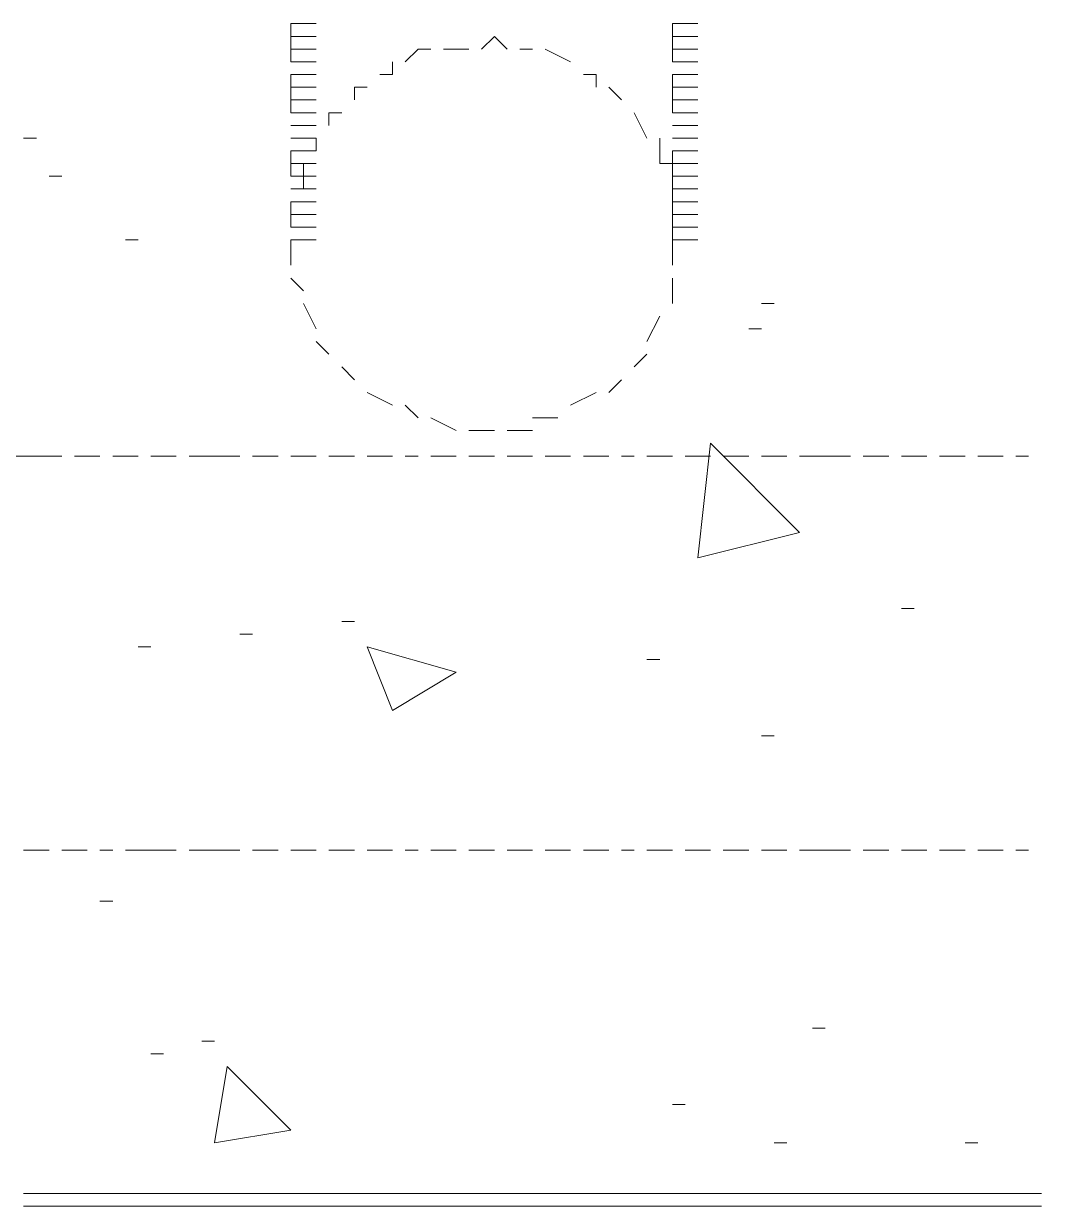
# Model space of a CAD drawing. Header units: inches. Extents: x 0.2 to 10.8, y 0.5 to 8.
# Drawn here: x 8.7833 to 8.9167, y 4.4117 to 4.5667 of the extents above; entities that cross this region are included whole.
import ezdxf

# ---------------------------------------------------------------- set-up
doc = ezdxf.new("R2010")
doc.units = ezdxf.units.IN
doc.header["$MEASUREMENT"] = 0
doc.layers.add('PDF_Geometry', color=7, linetype='Continuous')

msp = doc.modelspace()

# ---------------------------------------------------------------- linework, layer by layer
at = {"layer": 'PDF_Geometry', "lineweight": 9}
for points in [[(8.81833, 4.56667), (8.82, 4.56667)], [(8.81833, 4.56667), (8.81833, 4.565)], [(8.81833, 4.56667), (8.82, 4.56667)], [(8.82, 4.56667), (8.82167, 4.56667)], [(8.82, 4.56667), (8.82167, 4.56667)], [(8.86833, 4.56667), (8.87, 4.56667)], [(8.86833, 4.56667), (8.86833, 4.565)], [(8.86833, 4.56667), (8.87, 4.56667)], [(8.87, 4.56667), (8.87167, 4.56667)], [(8.87, 4.56667), (8.87167, 4.56667)], [(8.81833, 4.565), (8.82, 4.565)], [(8.81833, 4.565), (8.81833, 4.56333)], [(8.81833, 4.565), (8.82, 4.565)], [(8.82, 4.565), (8.82167, 4.565)], [(8.82, 4.565), (8.82167, 4.565)], [(8.86833, 4.565), (8.87, 4.565)], [(8.86833, 4.565), (8.86833, 4.56333)], [(8.86833, 4.565), (8.87, 4.565)], [(8.87, 4.565), (8.87167, 4.565)], [(8.87, 4.565), (8.87167, 4.565)], [(8.81833, 4.56333), (8.82, 4.56333)], [(8.81833, 4.56333), (8.81833, 4.56167)], [(8.81833, 4.56333), (8.82, 4.56333)], [(8.82, 4.56333), (8.82167, 4.56333)], [(8.82, 4.56333), (8.82167, 4.56333)], [(8.86833, 4.56333), (8.87, 4.56333)], [(8.86833, 4.56333), (8.86833, 4.56167)], [(8.86833, 4.56333), (8.87, 4.56333)], [(8.87, 4.56333), (8.87167, 4.56333)], [(8.87, 4.56333), (8.87167, 4.56333)], [(8.81833, 4.56167), (8.82, 4.56167)], [(8.81833, 4.56167), (8.82, 4.56167)], [(8.82, 4.56167), (8.82167, 4.56167)], [(8.82, 4.56167), (8.82167, 4.56167)], [(8.86833, 4.56167), (8.87, 4.56167)], [(8.86833, 4.56167), (8.87, 4.56167)], [(8.87, 4.56167), (8.87167, 4.56167)], [(8.87, 4.56167), (8.87167, 4.56167)], [(8.81833, 4.56), (8.82, 4.56)], [(8.81833, 4.56), (8.81833, 4.55833)], [(8.81833, 4.56), (8.82, 4.56)], [(8.82, 4.56), (8.82167, 4.56)], [(8.82, 4.56), (8.82167, 4.56)], [(8.86833, 4.56), (8.87, 4.56)], [(8.86833, 4.56), (8.86833, 4.55833)], [(8.86833, 4.56), (8.87, 4.56)], [(8.87, 4.56), (8.87167, 4.56)], [(8.87, 4.56), (8.87167, 4.56)], [(8.81833, 4.55833), (8.82, 4.55833)], [(8.81833, 4.55833), (8.81833, 4.55667)], [(8.81833, 4.55833), (8.82, 4.55833)], [(8.82, 4.55833), (8.82167, 4.55833)], [(8.82, 4.55833), (8.82167, 4.55833)], [(8.86833, 4.55833), (8.87, 4.55833)], [(8.86833, 4.55833), (8.86833, 4.55667)], [(8.86833, 4.55833), (8.87, 4.55833)], [(8.87, 4.55833), (8.87167, 4.55833)], [(8.87, 4.55833), (8.87167, 4.55833)], [(8.81833, 4.55667), (8.82, 4.55667)], [(8.81833, 4.55667), (8.81833, 4.555)], [(8.81833, 4.55667), (8.82, 4.55667)], [(8.82, 4.55667), (8.82167, 4.55667)], [(8.82, 4.55667), (8.82167, 4.55667)], [(8.86833, 4.55667), (8.87, 4.55667)], [(8.86833, 4.55667), (8.86833, 4.555)], [(8.86833, 4.55667), (8.87, 4.55667)], [(8.87, 4.55667), (8.87167, 4.55667)], [(8.87, 4.55667), (8.87167, 4.55667)], [(8.81833, 4.555), (8.82, 4.555)], [(8.81833, 4.555), (8.82, 4.555)], [(8.81833, 4.555), (8.82, 4.555)], [(8.82, 4.555), (8.82167, 4.555)], [(8.82, 4.555), (8.82167, 4.555)], [(8.82, 4.555), (8.82167, 4.555)], [(8.86833, 4.555), (8.87, 4.555)], [(8.86833, 4.555), (8.87, 4.555)], [(8.86833, 4.555), (8.87, 4.555)], [(8.87, 4.555), (8.87167, 4.555)], [(8.87, 4.555), (8.87167, 4.555)], [(8.87, 4.555), (8.87167, 4.555)], [(8.81833, 4.55333), (8.82, 4.55333)], [(8.81833, 4.55333), (8.82, 4.55333)], [(8.81833, 4.55333), (8.82, 4.55333)], [(8.81833, 4.55333), (8.82, 4.55333)], [(8.82, 4.55333), (8.82167, 4.55333)], [(8.82, 4.55333), (8.82167, 4.55333)], [(8.82, 4.55333), (8.82167, 4.55333)], [(8.82, 4.55333), (8.82167, 4.55333)], [(8.86833, 4.55333), (8.87, 4.55333)], [(8.86833, 4.55333), (8.87, 4.55333)], [(8.86833, 4.55333), (8.87, 4.55333)], [(8.86833, 4.55333), (8.87, 4.55333)], [(8.87, 4.55333), (8.87167, 4.55333)], [(8.87, 4.55333), (8.87167, 4.55333)], [(8.87, 4.55333), (8.87167, 4.55333)], [(8.87, 4.55333), (8.87167, 4.55333)], [(8.81833, 4.55167), (8.82, 4.55167)], [(8.81833, 4.55167), (8.82, 4.55167)], [(8.81833, 4.55167), (8.82, 4.55167)], [(8.82, 4.55167), (8.82167, 4.55167)], [(8.82, 4.55167), (8.82167, 4.55167)], [(8.82, 4.55167), (8.82167, 4.55167)], [(8.86833, 4.55167), (8.87, 4.55167)], [(8.86833, 4.55167), (8.87, 4.55167)], [(8.86833, 4.55167), (8.87, 4.55167)], [(8.87, 4.55167), (8.87167, 4.55167)], [(8.87, 4.55167), (8.87167, 4.55167)], [(8.87, 4.55167), (8.87167, 4.55167)], [(8.81833, 4.55), (8.82, 4.55)], [(8.81833, 4.55), (8.81833, 4.54833)], [(8.81833, 4.55), (8.82, 4.55)], [(8.82, 4.55), (8.82167, 4.55)], [(8.82, 4.55), (8.82167, 4.55)], [(8.86833, 4.55), (8.87, 4.55)], [(8.86833, 4.55), (8.86833, 4.54833)], [(8.86833, 4.55), (8.87, 4.55)], [(8.87, 4.55), (8.87167, 4.55)], [(8.87, 4.55), (8.87167, 4.55)], [(8.81833, 4.54833), (8.82, 4.54833)], [(8.81833, 4.54833), (8.81833, 4.54667)], [(8.81833, 4.54833), (8.82, 4.54833)], [(8.82, 4.54833), (8.82167, 4.54833)], [(8.82, 4.54833), (8.82167, 4.54833)], [(8.86833, 4.54833), (8.87, 4.54833)], [(8.86833, 4.54833), (8.86833, 4.54667)], [(8.86833, 4.54833), (8.87, 4.54833)], [(8.87, 4.54833), (8.87167, 4.54833)], [(8.87, 4.54833), (8.87167, 4.54833)], [(8.81833, 4.54667), (8.82, 4.54667)], [(8.81833, 4.54667), (8.82, 4.54667)], [(8.81833, 4.54667), (8.82, 4.54667)], [(8.82, 4.54667), (8.82167, 4.54667)], [(8.82, 4.54667), (8.82167, 4.54667)], [(8.82, 4.54667), (8.82167, 4.54667)], [(8.86833, 4.54667), (8.87, 4.54667)], [(8.86833, 4.54667), (8.87, 4.54667)], [(8.86833, 4.54667), (8.87, 4.54667)], [(8.87, 4.54667), (8.87167, 4.54667)], [(8.87, 4.54667), (8.87167, 4.54667)], [(8.87, 4.54667), (8.87167, 4.54667)], [(8.81833, 4.545), (8.82, 4.545)], [(8.81833, 4.545), (8.82, 4.545)], [(8.81833, 4.545), (8.82, 4.545)], [(8.82, 4.545), (8.82167, 4.545)], [(8.82, 4.545), (8.82167, 4.545)], [(8.82, 4.545), (8.82167, 4.545)], [(8.86833, 4.545), (8.87, 4.545)], [(8.86833, 4.545), (8.87, 4.545)], [(8.86833, 4.545), (8.87, 4.545)], [(8.87, 4.545), (8.87167, 4.545)], [(8.87, 4.545), (8.87167, 4.545)], [(8.87, 4.545), (8.87167, 4.545)], [(8.81833, 4.54333), (8.82, 4.54333)], [(8.81833, 4.54333), (8.81833, 4.54167)], [(8.81833, 4.54333), (8.82, 4.54333)], [(8.82, 4.54333), (8.82167, 4.54333)], [(8.82, 4.54333), (8.82167, 4.54333)], [(8.86833, 4.54333), (8.87, 4.54333)], [(8.86833, 4.54333), (8.86833, 4.54167)], [(8.86833, 4.54333), (8.87, 4.54333)], [(8.87, 4.54333), (8.87167, 4.54333)], [(8.87, 4.54333), (8.87167, 4.54333)], [(8.81833, 4.54167), (8.82, 4.54167)], [(8.81833, 4.54167), (8.81833, 4.54)], [(8.81833, 4.54167), (8.82, 4.54167)], [(8.82, 4.54167), (8.82167, 4.54167)], [(8.82, 4.54167), (8.82167, 4.54167)], [(8.86833, 4.54167), (8.87, 4.54167)], [(8.86833, 4.54167), (8.86833, 4.54)], [(8.86833, 4.54167), (8.87, 4.54167)], [(8.87, 4.54167), (8.87167, 4.54167)], [(8.87, 4.54167), (8.87167, 4.54167)], [(8.81833, 4.54), (8.82, 4.54)], [(8.81833, 4.54), (8.82, 4.54)], [(8.82, 4.54), (8.82167, 4.54)], [(8.82, 4.54), (8.82167, 4.54)], [(8.86833, 4.54), (8.87, 4.54)], [(8.86833, 4.54), (8.87, 4.54)], [(8.87, 4.54), (8.87167, 4.54)], [(8.87, 4.54), (8.87167, 4.54)], [(8.81833, 4.53833), (8.82, 4.53833)], [(8.82, 4.53833), (8.82167, 4.53833)], [(8.86833, 4.53833), (8.87, 4.53833)], [(8.87, 4.53833), (8.87167, 4.53833)], [(8.78167, 4.51), (8.785, 4.51)], [(8.78833, 4.51), (8.785, 4.51)], [(8.79333, 4.51), (8.79, 4.51)], [(8.79833, 4.51), (8.795, 4.51)], [(8.80333, 4.51), (8.8, 4.51)], [(8.80833, 4.51), (8.805, 4.51)], [(8.81167, 4.51), (8.80833, 4.51)], [(8.81667, 4.51), (8.81333, 4.51)], [(8.82167, 4.51), (8.81833, 4.51)], [(8.82667, 4.51), (8.82333, 4.51)], [(8.83167, 4.51), (8.82833, 4.51)], [(8.835, 4.51), (8.83333, 4.51)], [(8.84, 4.51), (8.83667, 4.51)], [(8.845, 4.51), (8.84167, 4.51)], [(8.85, 4.51), (8.84667, 4.51)], [(8.855, 4.51), (8.85167, 4.51)], [(8.86, 4.51), (8.85667, 4.51)], [(8.86333, 4.51), (8.86167, 4.51)], [(8.86833, 4.51), (8.865, 4.51)], [(8.87333, 4.51), (8.87, 4.51)], [(8.87833, 4.51), (8.875, 4.51)], [(8.88333, 4.51), (8.88, 4.51)], [(8.88833, 4.51), (8.885, 4.51)], [(8.89167, 4.51), (8.88833, 4.51)], [(8.89667, 4.51), (8.89333, 4.51)], [(8.90167, 4.51), (8.89833, 4.51)], [(8.90667, 4.51), (8.90333, 4.51)], [(8.91167, 4.51), (8.90833, 4.51)], [(8.915, 4.51), (8.91333, 4.51)], [(8.78333, 4.45833), (8.78667, 4.45833)], [(8.78833, 4.45833), (8.79167, 4.45833)], [(8.79333, 4.45833), (8.795, 4.45833)], [(8.79667, 4.45833), (8.8, 4.45833)], [(8.80333, 4.45833), (8.8, 4.45833)], [(8.80833, 4.45833), (8.805, 4.45833)], [(8.81167, 4.45833), (8.80833, 4.45833)], [(8.81667, 4.45833), (8.81333, 4.45833)], [(8.82167, 4.45833), (8.81833, 4.45833)], [(8.82667, 4.45833), (8.82333, 4.45833)], [(8.83167, 4.45833), (8.82833, 4.45833)], [(8.835, 4.45833), (8.83333, 4.45833)], [(8.84, 4.45833), (8.83667, 4.45833)], [(8.845, 4.45833), (8.84167, 4.45833)], [(8.85, 4.45833), (8.84667, 4.45833)], [(8.855, 4.45833), (8.85167, 4.45833)], [(8.86, 4.45833), (8.85667, 4.45833)], [(8.86333, 4.45833), (8.86167, 4.45833)], [(8.86833, 4.45833), (8.865, 4.45833)], [(8.87333, 4.45833), (8.87, 4.45833)], [(8.87833, 4.45833), (8.875, 4.45833)], [(8.88333, 4.45833), (8.88, 4.45833)], [(8.88833, 4.45833), (8.885, 4.45833)], [(8.89167, 4.45833), (8.88833, 4.45833)], [(8.89667, 4.45833), (8.89333, 4.45833)], [(8.90167, 4.45833), (8.89833, 4.45833)], [(8.90667, 4.45833), (8.90333, 4.45833)], [(8.91167, 4.45833), (8.90833, 4.45833)], [(8.915, 4.45833), (8.91333, 4.45833)], [(8.78333, 4.41333), (8.785, 4.41333)], [(8.78333, 4.41333), (8.785, 4.41333)], [(8.785, 4.41333), (8.78667, 4.41333)], [(8.785, 4.41333), (8.78667, 4.41333)], [(8.78667, 4.41333), (8.78833, 4.41333)], [(8.78667, 4.41333), (8.78833, 4.41333)], [(8.78833, 4.41333), (8.79, 4.41333)], [(8.78833, 4.41333), (8.79, 4.41333)], [(8.79, 4.41333), (8.79167, 4.41333)], [(8.79, 4.41333), (8.79167, 4.41333)], [(8.79167, 4.41333), (8.79333, 4.41333)], [(8.79167, 4.41333), (8.79333, 4.41333)], [(8.79333, 4.41333), (8.795, 4.41333)], [(8.79333, 4.41333), (8.795, 4.41333)], [(8.795, 4.41333), (8.79667, 4.41333)], [(8.795, 4.41333), (8.79667, 4.41333)], [(8.79667, 4.41333), (8.79833, 4.41333)], [(8.79667, 4.41333), (8.79833, 4.41333)], [(8.79833, 4.41333), (8.8, 4.41333)], [(8.79833, 4.41333), (8.8, 4.41333)], [(8.8, 4.41333), (8.80167, 4.41333)], [(8.8, 4.41333), (8.80167, 4.41333)], [(8.80167, 4.41333), (8.80333, 4.41333)], [(8.80167, 4.41333), (8.80333, 4.41333)], [(8.80333, 4.41333), (8.805, 4.41333)], [(8.80333, 4.41333), (8.805, 4.41333)], [(8.805, 4.41333), (8.80667, 4.41333)], [(8.805, 4.41333), (8.80667, 4.41333)], [(8.80667, 4.41333), (8.80833, 4.41333)], [(8.80667, 4.41333), (8.80833, 4.41333)], [(8.80833, 4.41333), (8.81, 4.41333)], [(8.80833, 4.41333), (8.81, 4.41333)], [(8.81, 4.41333), (8.81167, 4.41333)], [(8.81, 4.41333), (8.81167, 4.41333)], [(8.81167, 4.41333), (8.81333, 4.41333)], [(8.81167, 4.41333), (8.81333, 4.41333)], [(8.81333, 4.41333), (8.815, 4.41333)], [(8.81333, 4.41333), (8.815, 4.41333)], [(8.815, 4.41333), (8.81667, 4.41333)], [(8.815, 4.41333), (8.81667, 4.41333)], [(8.81667, 4.41333), (8.81833, 4.41333)], [(8.81667, 4.41333), (8.81833, 4.41333)], [(8.81833, 4.41333), (8.82, 4.41333)], [(8.81833, 4.41333), (8.82, 4.41333)], [(8.82, 4.41333), (8.82167, 4.41333)], [(8.82, 4.41333), (8.82167, 4.41333)], [(8.82167, 4.41333), (8.82333, 4.41333)], [(8.82167, 4.41333), (8.82333, 4.41333)], [(8.82333, 4.41333), (8.825, 4.41333)], [(8.82333, 4.41333), (8.825, 4.41333)], [(8.825, 4.41333), (8.82667, 4.41333)], [(8.825, 4.41333), (8.82667, 4.41333)], [(8.82667, 4.41333), (8.82833, 4.41333)], [(8.82667, 4.41333), (8.82833, 4.41333)], [(8.82833, 4.41333), (8.83, 4.41333)], [(8.82833, 4.41333), (8.83, 4.41333)], [(8.83, 4.41333), (8.83167, 4.41333)], [(8.83, 4.41333), (8.83167, 4.41333)], [(8.83167, 4.41333), (8.83333, 4.41333)], [(8.83167, 4.41333), (8.83333, 4.41333)], [(8.83333, 4.41333), (8.835, 4.41333)], [(8.83333, 4.41333), (8.835, 4.41333)], [(8.835, 4.41333), (8.83667, 4.41333)], [(8.835, 4.41333), (8.83667, 4.41333)], [(8.83667, 4.41333), (8.83833, 4.41333)], [(8.83667, 4.41333), (8.83833, 4.41333)], [(8.83833, 4.41333), (8.84, 4.41333)], [(8.83833, 4.41333), (8.84, 4.41333)], [(8.84, 4.41333), (8.84167, 4.41333)], [(8.84, 4.41333), (8.84167, 4.41333)], [(8.84, 4.41333), (8.84167, 4.41333)], [(8.84167, 4.41333), (8.84333, 4.41333)], [(8.84167, 4.41333), (8.84333, 4.41333)], [(8.84167, 4.41333), (8.84333, 4.41333)], [(8.84333, 4.41333), (8.845, 4.41333)], [(8.84333, 4.41333), (8.845, 4.41333)], [(8.845, 4.41333), (8.84667, 4.41333)], [(8.845, 4.41333), (8.84667, 4.41333)], [(8.84667, 4.41333), (8.84833, 4.41333)], [(8.84667, 4.41333), (8.84833, 4.41333)], [(8.84833, 4.41333), (8.85, 4.41333)], [(8.84833, 4.41333), (8.85, 4.41333)], [(8.84833, 4.41333), (8.85, 4.41333)], [(8.85, 4.41333), (8.85167, 4.41333)], [(8.85, 4.41333), (8.85167, 4.41333)], [(8.85, 4.41333), (8.85167, 4.41333)], [(8.85167, 4.41333), (8.85333, 4.41333)], [(8.85167, 4.41333), (8.85333, 4.41333)], [(8.85333, 4.41333), (8.855, 4.41333)], [(8.85333, 4.41333), (8.855, 4.41333)], [(8.855, 4.41333), (8.85667, 4.41333)], [(8.855, 4.41333), (8.85667, 4.41333)], [(8.855, 4.41333), (8.85667, 4.41333)], [(8.85667, 4.41333), (8.85833, 4.41333)], [(8.85667, 4.41333), (8.85833, 4.41333)], [(8.85667, 4.41333), (8.85833, 4.41333)], [(8.85833, 4.41333), (8.86, 4.41333)], [(8.85833, 4.41333), (8.86, 4.41333)], [(8.86, 4.41333), (8.86167, 4.41333)], [(8.86, 4.41333), (8.86167, 4.41333)], [(8.86167, 4.41333), (8.86333, 4.41333)], [(8.86167, 4.41333), (8.86333, 4.41333)], [(8.86167, 4.41333), (8.86333, 4.41333)], [(8.86333, 4.41333), (8.865, 4.41333)], [(8.86333, 4.41333), (8.865, 4.41333)], [(8.86333, 4.41333), (8.865, 4.41333)], [(8.865, 4.41333), (8.86667, 4.41333)], [(8.865, 4.41333), (8.86667, 4.41333)], [(8.86667, 4.41333), (8.86833, 4.41333)], [(8.86667, 4.41333), (8.86833, 4.41333)], [(8.86833, 4.41333), (8.87, 4.41333)], [(8.86833, 4.41333), (8.87, 4.41333)], [(8.86833, 4.41333), (8.87, 4.41333)], [(8.87, 4.41333), (8.87167, 4.41333)], [(8.87, 4.41333), (8.87167, 4.41333)], [(8.87, 4.41333), (8.87167, 4.41333)], [(8.87, 4.41333), (8.87167, 4.41333)], [(8.87167, 4.41333), (8.87333, 4.41333)], [(8.87167, 4.41333), (8.87333, 4.41333)], [(8.87167, 4.41333), (8.87333, 4.41333)], [(8.87333, 4.41333), (8.875, 4.41333)], [(8.87333, 4.41333), (8.875, 4.41333)], [(8.875, 4.41333), (8.87667, 4.41333)], [(8.875, 4.41333), (8.87667, 4.41333)], [(8.87667, 4.41333), (8.87833, 4.41333)], [(8.87667, 4.41333), (8.87833, 4.41333)], [(8.87833, 4.41333), (8.88, 4.41333)], [(8.87833, 4.41333), (8.88, 4.41333)], [(8.88, 4.41333), (8.88167, 4.41333)], [(8.88, 4.41333), (8.88167, 4.41333)], [(8.88167, 4.41333), (8.88333, 4.41333)], [(8.88167, 4.41333), (8.88333, 4.41333)], [(8.88333, 4.41333), (8.885, 4.41333)], [(8.88333, 4.41333), (8.885, 4.41333)], [(8.885, 4.41333), (8.88667, 4.41333)], [(8.885, 4.41333), (8.88667, 4.41333)], [(8.88667, 4.41333), (8.88833, 4.41333)], [(8.88667, 4.41333), (8.88833, 4.41333)], [(8.88833, 4.41333), (8.89, 4.41333)], [(8.88833, 4.41333), (8.89, 4.41333)], [(8.89, 4.41333), (8.89167, 4.41333)], [(8.89, 4.41333), (8.89167, 4.41333)], [(8.89167, 4.41333), (8.89333, 4.41333)], [(8.89167, 4.41333), (8.89333, 4.41333)], [(8.89333, 4.41333), (8.895, 4.41333)], [(8.89333, 4.41333), (8.895, 4.41333)], [(8.895, 4.41333), (8.89667, 4.41333)], [(8.895, 4.41333), (8.89667, 4.41333)], [(8.89667, 4.41333), (8.89833, 4.41333)], [(8.89667, 4.41333), (8.89833, 4.41333)], [(8.89833, 4.41333), (8.9, 4.41333)], [(8.89833, 4.41333), (8.9, 4.41333)], [(8.89833, 4.41333), (8.9, 4.41333)], [(8.9, 4.41333), (8.90167, 4.41333)], [(8.9, 4.41333), (8.90167, 4.41333)], [(8.9, 4.41333), (8.90167, 4.41333)], [(8.90167, 4.41333), (8.90333, 4.41333)], [(8.90167, 4.41333), (8.90333, 4.41333)], [(8.90333, 4.41333), (8.905, 4.41333)], [(8.90333, 4.41333), (8.905, 4.41333)], [(8.905, 4.41333), (8.90667, 4.41333)], [(8.905, 4.41333), (8.90667, 4.41333)], [(8.90667, 4.41333), (8.90833, 4.41333)], [(8.90667, 4.41333), (8.90833, 4.41333)], [(8.90833, 4.41333), (8.91, 4.41333)], [(8.90833, 4.41333), (8.91, 4.41333)], [(8.91, 4.41333), (8.91167, 4.41333)], [(8.91, 4.41333), (8.91167, 4.41333)], [(8.91167, 4.41333), (8.91333, 4.41333)], [(8.91167, 4.41333), (8.91333, 4.41333)], [(8.91333, 4.41333), (8.915, 4.41333)], [(8.91333, 4.41333), (8.915, 4.41333)], [(8.915, 4.41333), (8.91667, 4.41333)], [(8.915, 4.41333), (8.91667, 4.41333)], [(8.785, 4.41167), (8.78333, 4.41167)], [(8.78333, 4.41167), (8.785, 4.41167)], [(8.78333, 4.41167), (8.785, 4.41167)], [(8.78667, 4.41167), (8.785, 4.41167)], [(8.785, 4.41167), (8.78667, 4.41167)], [(8.785, 4.41167), (8.78667, 4.41167)], [(8.78833, 4.41167), (8.78667, 4.41167)], [(8.78667, 4.41167), (8.78833, 4.41167)], [(8.78667, 4.41167), (8.78833, 4.41167)], [(8.79, 4.41167), (8.78833, 4.41167)], [(8.78833, 4.41167), (8.79, 4.41167)], [(8.78833, 4.41167), (8.79, 4.41167)], [(8.79, 4.41167), (8.79167, 4.41167)], [(8.79, 4.41167), (8.79167, 4.41167)], [(8.79333, 4.41167), (8.79167, 4.41167)], [(8.79167, 4.41167), (8.79333, 4.41167)], [(8.79167, 4.41167), (8.79333, 4.41167)], [(8.795, 4.41167), (8.79333, 4.41167)], [(8.79333, 4.41167), (8.795, 4.41167)], [(8.79333, 4.41167), (8.795, 4.41167)], [(8.79667, 4.41167), (8.795, 4.41167)], [(8.795, 4.41167), (8.79667, 4.41167)], [(8.795, 4.41167), (8.79667, 4.41167)], [(8.79667, 4.41167), (8.79833, 4.41167)], [(8.79667, 4.41167), (8.79833, 4.41167)], [(8.8, 4.41167), (8.79833, 4.41167)], [(8.79833, 4.41167), (8.8, 4.41167)], [(8.79833, 4.41167), (8.8, 4.41167)], [(8.80167, 4.41167), (8.8, 4.41167)], [(8.8, 4.41167), (8.80167, 4.41167)], [(8.8, 4.41167), (8.80167, 4.41167)], [(8.80333, 4.41167), (8.80167, 4.41167)], [(8.80167, 4.41167), (8.80333, 4.41167)], [(8.80167, 4.41167), (8.80333, 4.41167)], [(8.80333, 4.41167), (8.805, 4.41167)], [(8.80333, 4.41167), (8.805, 4.41167)], [(8.80667, 4.41167), (8.805, 4.41167)], [(8.805, 4.41167), (8.80667, 4.41167)], [(8.805, 4.41167), (8.80667, 4.41167)], [(8.80833, 4.41167), (8.80667, 4.41167)], [(8.80667, 4.41167), (8.80833, 4.41167)], [(8.80667, 4.41167), (8.80833, 4.41167)], [(8.81, 4.41167), (8.80833, 4.41167)], [(8.80833, 4.41167), (8.81, 4.41167)], [(8.80833, 4.41167), (8.81, 4.41167)], [(8.81, 4.41167), (8.81167, 4.41167)], [(8.81, 4.41167), (8.81167, 4.41167)], [(8.81333, 4.41167), (8.81167, 4.41167)], [(8.81167, 4.41167), (8.81333, 4.41167)], [(8.81167, 4.41167), (8.81333, 4.41167)], [(8.815, 4.41167), (8.81333, 4.41167)], [(8.81333, 4.41167), (8.815, 4.41167)], [(8.81333, 4.41167), (8.815, 4.41167)], [(8.81667, 4.41167), (8.815, 4.41167)], [(8.815, 4.41167), (8.81667, 4.41167)], [(8.815, 4.41167), (8.81667, 4.41167)], [(8.81833, 4.41167), (8.81667, 4.41167)], [(8.81667, 4.41167), (8.81833, 4.41167)], [(8.81667, 4.41167), (8.81833, 4.41167)], [(8.81833, 4.41167), (8.82, 4.41167)], [(8.81833, 4.41167), (8.82, 4.41167)], [(8.82167, 4.41167), (8.82, 4.41167)], [(8.82, 4.41167), (8.82167, 4.41167)], [(8.82, 4.41167), (8.82167, 4.41167)], [(8.82333, 4.41167), (8.82167, 4.41167)], [(8.82167, 4.41167), (8.82333, 4.41167)], [(8.82167, 4.41167), (8.82333, 4.41167)], [(8.825, 4.41167), (8.82333, 4.41167)], [(8.82333, 4.41167), (8.825, 4.41167)], [(8.82333, 4.41167), (8.825, 4.41167)], [(8.825, 4.41167), (8.82667, 4.41167)], [(8.825, 4.41167), (8.82667, 4.41167)], [(8.82833, 4.41167), (8.82667, 4.41167)], [(8.82667, 4.41167), (8.82833, 4.41167)], [(8.82667, 4.41167), (8.82833, 4.41167)], [(8.83, 4.41167), (8.82833, 4.41167)], [(8.82833, 4.41167), (8.83, 4.41167)], [(8.82833, 4.41167), (8.83, 4.41167)], [(8.83167, 4.41167), (8.83, 4.41167)], [(8.83, 4.41167), (8.83167, 4.41167)], [(8.83, 4.41167), (8.83167, 4.41167)], [(8.83167, 4.41167), (8.83333, 4.41167)], [(8.83167, 4.41167), (8.83333, 4.41167)], [(8.835, 4.41167), (8.83333, 4.41167)], [(8.83333, 4.41167), (8.835, 4.41167)], [(8.83333, 4.41167), (8.835, 4.41167)], [(8.83667, 4.41167), (8.835, 4.41167)], [(8.835, 4.41167), (8.83667, 4.41167)], [(8.835, 4.41167), (8.83667, 4.41167)], [(8.83833, 4.41167), (8.83667, 4.41167)], [(8.83667, 4.41167), (8.83833, 4.41167)], [(8.83667, 4.41167), (8.83833, 4.41167)], [(8.83833, 4.41167), (8.84, 4.41167)], [(8.83833, 4.41167), (8.84, 4.41167)], [(8.84, 4.41167), (8.84167, 4.41167)], [(8.84, 4.41167), (8.84167, 4.41167)], [(8.84, 4.41167), (8.84167, 4.41167)], [(8.84333, 4.41167), (8.84167, 4.41167)], [(8.84167, 4.41167), (8.84333, 4.41167)], [(8.84167, 4.41167), (8.84333, 4.41167)], [(8.84167, 4.41167), (8.84333, 4.41167)], [(8.845, 4.41167), (8.84333, 4.41167)], [(8.84333, 4.41167), (8.845, 4.41167)], [(8.84333, 4.41167), (8.845, 4.41167)], [(8.84667, 4.41167), (8.845, 4.41167)], [(8.845, 4.41167), (8.84667, 4.41167)], [(8.845, 4.41167), (8.84667, 4.41167)], [(8.84667, 4.41167), (8.84833, 4.41167)], [(8.84667, 4.41167), (8.84833, 4.41167)], [(8.84833, 4.41167), (8.85, 4.41167)], [(8.84833, 4.41167), (8.85, 4.41167)], [(8.84833, 4.41167), (8.85, 4.41167)], [(8.85167, 4.41167), (8.85, 4.41167)], [(8.85, 4.41167), (8.85167, 4.41167)], [(8.85, 4.41167), (8.85167, 4.41167)], [(8.85, 4.41167), (8.85167, 4.41167)], [(8.85333, 4.41167), (8.85167, 4.41167)], [(8.85167, 4.41167), (8.85333, 4.41167)], [(8.85167, 4.41167), (8.85333, 4.41167)], [(8.85333, 4.41167), (8.855, 4.41167)], [(8.85333, 4.41167), (8.855, 4.41167)], [(8.855, 4.41167), (8.85667, 4.41167)], [(8.855, 4.41167), (8.85667, 4.41167)], [(8.855, 4.41167), (8.85667, 4.41167)], [(8.85833, 4.41167), (8.85667, 4.41167)], [(8.85667, 4.41167), (8.85833, 4.41167)], [(8.85667, 4.41167), (8.85833, 4.41167)], [(8.85667, 4.41167), (8.85833, 4.41167)], [(8.86, 4.41167), (8.85833, 4.41167)], [(8.85833, 4.41167), (8.86, 4.41167)], [(8.85833, 4.41167), (8.86, 4.41167)], [(8.86, 4.41167), (8.86167, 4.41167)], [(8.86, 4.41167), (8.86167, 4.41167)], [(8.86167, 4.41167), (8.86333, 4.41167)], [(8.86167, 4.41167), (8.86333, 4.41167)], [(8.86167, 4.41167), (8.86333, 4.41167)], [(8.865, 4.41167), (8.86333, 4.41167)], [(8.86333, 4.41167), (8.865, 4.41167)], [(8.86333, 4.41167), (8.865, 4.41167)], [(8.86333, 4.41167), (8.865, 4.41167)], [(8.86667, 4.41167), (8.865, 4.41167)], [(8.865, 4.41167), (8.86667, 4.41167)], [(8.865, 4.41167), (8.86667, 4.41167)], [(8.86667, 4.41167), (8.86833, 4.41167)], [(8.86667, 4.41167), (8.86833, 4.41167)], [(8.86833, 4.41167), (8.87, 4.41167)], [(8.86833, 4.41167), (8.87, 4.41167)], [(8.86833, 4.41167), (8.87, 4.41167)], [(8.87, 4.41167), (8.87167, 4.41167)], [(8.87, 4.41167), (8.87167, 4.41167)], [(8.87, 4.41167), (8.87167, 4.41167)], [(8.87, 4.41167), (8.87167, 4.41167)], [(8.87333, 4.41167), (8.87167, 4.41167)], [(8.87167, 4.41167), (8.87333, 4.41167)], [(8.87167, 4.41167), (8.87333, 4.41167)], [(8.87167, 4.41167), (8.87333, 4.41167)], [(8.875, 4.41167), (8.87333, 4.41167)], [(8.87333, 4.41167), (8.875, 4.41167)], [(8.87333, 4.41167), (8.875, 4.41167)], [(8.87667, 4.41167), (8.875, 4.41167)], [(8.875, 4.41167), (8.87667, 4.41167)], [(8.875, 4.41167), (8.87667, 4.41167)], [(8.87667, 4.41167), (8.87833, 4.41167)], [(8.87667, 4.41167), (8.87833, 4.41167)], [(8.88, 4.41167), (8.87833, 4.41167)], [(8.87833, 4.41167), (8.88, 4.41167)], [(8.87833, 4.41167), (8.88, 4.41167)], [(8.88167, 4.41167), (8.88, 4.41167)], [(8.88, 4.41167), (8.88167, 4.41167)], [(8.88, 4.41167), (8.88167, 4.41167)], [(8.88333, 4.41167), (8.88167, 4.41167)], [(8.88167, 4.41167), (8.88333, 4.41167)], [(8.88167, 4.41167), (8.88333, 4.41167)], [(8.88333, 4.41167), (8.885, 4.41167)], [(8.88333, 4.41167), (8.885, 4.41167)], [(8.88667, 4.41167), (8.885, 4.41167)], [(8.885, 4.41167), (8.88667, 4.41167)], [(8.885, 4.41167), (8.88667, 4.41167)], [(8.88833, 4.41167), (8.88667, 4.41167)], [(8.88667, 4.41167), (8.88833, 4.41167)], [(8.88667, 4.41167), (8.88833, 4.41167)], [(8.89, 4.41167), (8.88833, 4.41167)], [(8.88833, 4.41167), (8.89, 4.41167)], [(8.88833, 4.41167), (8.89, 4.41167)], [(8.89, 4.41167), (8.89167, 4.41167)], [(8.89, 4.41167), (8.89167, 4.41167)], [(8.89333, 4.41167), (8.89167, 4.41167)], [(8.89167, 4.41167), (8.89333, 4.41167)], [(8.89167, 4.41167), (8.89333, 4.41167)], [(8.895, 4.41167), (8.89333, 4.41167)], [(8.89333, 4.41167), (8.895, 4.41167)], [(8.89333, 4.41167), (8.895, 4.41167)], [(8.89667, 4.41167), (8.895, 4.41167)], [(8.895, 4.41167), (8.89667, 4.41167)], [(8.895, 4.41167), (8.89667, 4.41167)], [(8.89667, 4.41167), (8.89833, 4.41167)], [(8.89667, 4.41167), (8.89833, 4.41167)], [(8.89833, 4.41167), (8.9, 4.41167)], [(8.89833, 4.41167), (8.9, 4.41167)], [(8.89833, 4.41167), (8.9, 4.41167)], [(8.90167, 4.41167), (8.9, 4.41167)], [(8.9, 4.41167), (8.90167, 4.41167)], [(8.9, 4.41167), (8.90167, 4.41167)], [(8.9, 4.41167), (8.90167, 4.41167)], [(8.90333, 4.41167), (8.90167, 4.41167)], [(8.90167, 4.41167), (8.90333, 4.41167)], [(8.90167, 4.41167), (8.90333, 4.41167)], [(8.905, 4.41167), (8.90333, 4.41167)], [(8.90333, 4.41167), (8.905, 4.41167)], [(8.90333, 4.41167), (8.905, 4.41167)], [(8.905, 4.41167), (8.90667, 4.41167)], [(8.905, 4.41167), (8.90667, 4.41167)], [(8.90833, 4.41167), (8.90667, 4.41167)], [(8.90667, 4.41167), (8.90833, 4.41167)], [(8.90667, 4.41167), (8.90833, 4.41167)], [(8.91, 4.41167), (8.90833, 4.41167)], [(8.90833, 4.41167), (8.91, 4.41167)], [(8.90833, 4.41167), (8.91, 4.41167)], [(8.91167, 4.41167), (8.91, 4.41167)], [(8.91, 4.41167), (8.91167, 4.41167)], [(8.91, 4.41167), (8.91167, 4.41167)], [(8.91167, 4.41167), (8.91333, 4.41167)], [(8.91167, 4.41167), (8.91333, 4.41167)], [(8.915, 4.41167), (8.91333, 4.41167)], [(8.91333, 4.41167), (8.915, 4.41167)], [(8.91333, 4.41167), (8.915, 4.41167)], [(8.91667, 4.41167), (8.915, 4.41167)], [(8.915, 4.41167), (8.91667, 4.41167)], [(8.915, 4.41167), (8.91667, 4.41167)]]:
    msp.add_lwpolyline(points, dxfattribs=at)
at = {"layer": 'PDF_Geometry', "lineweight": 13}
for points in [[(8.84667, 4.56333), (8.845, 4.565), (8.84333, 4.56333)], [(8.83667, 4.56333), (8.835, 4.56333), (8.83333, 4.56167)], [(8.84167, 4.56333), (8.84, 4.56333), (8.83833, 4.56333)], [(8.85, 4.56333), (8.84833, 4.56333)], [(8.855, 4.56167), (8.85167, 4.56333)], [(8.83167, 4.56167), (8.83167, 4.56), (8.83, 4.56)], [(8.85833, 4.55833), (8.85833, 4.56), (8.85667, 4.56)], [(8.82833, 4.55833), (8.82667, 4.55833), (8.82667, 4.55667)], [(8.86167, 4.55667), (8.86, 4.55833)], [(8.825, 4.555), (8.82333, 4.555), (8.82333, 4.55333)], [(8.865, 4.55167), (8.86333, 4.555)], [(8.78333, 4.55167), (8.785, 4.55167)], [(8.82167, 4.55167), (8.82167, 4.55), (8.82, 4.55)], [(8.86833, 4.54833), (8.86667, 4.54833), (8.86667, 4.55167)], [(8.82, 4.54833), (8.82, 4.545), (8.81833, 4.545)], [(8.78667, 4.54667), (8.78833, 4.54667)], [(8.86833, 4.54333), (8.86833, 4.54667)], [(8.81833, 4.54333), (8.81833, 4.54167), (8.81833, 4.54)], [(8.86833, 4.53833), (8.86833, 4.54167)], [(8.79667, 4.53833), (8.79833, 4.53833)], [(8.81833, 4.53833), (8.81833, 4.53667), (8.81833, 4.535)], [(8.86833, 4.535), (8.86833, 4.53833)], [(8.86833, 4.53833), (8.87, 4.53833)], [(8.81833, 4.53333), (8.82, 4.53167)], [(8.86833, 4.53), (8.86833, 4.53333)], [(8.82, 4.53), (8.82167, 4.52667)], [(8.88, 4.53), (8.88167, 4.53)], [(8.865, 4.525), (8.86667, 4.52833)], [(8.87833, 4.52667), (8.88, 4.52667)], [(8.82167, 4.525), (8.82333, 4.52333)], [(8.86333, 4.52167), (8.865, 4.52333)], [(8.825, 4.52167), (8.82667, 4.52)], [(8.86, 4.51833), (8.86167, 4.52)], [(8.82833, 4.51833), (8.83167, 4.51667)], [(8.855, 4.51667), (8.85833, 4.51833)], [(8.83333, 4.51667), (8.835, 4.515)], [(8.83667, 4.515), (8.84, 4.51333)], [(8.85, 4.515), (8.85333, 4.515)], [(8.84167, 4.51333), (8.845, 4.51333)], [(8.84667, 4.51333), (8.85, 4.51333)], [(8.87167, 4.49667), (8.87333, 4.51167)], [(8.885, 4.5), (8.87333, 4.51167)], [(8.885, 4.5), (8.87167, 4.49667)], [(8.89833, 4.49), (8.9, 4.49)], [(8.825, 4.48833), (8.82667, 4.48833)], [(8.81167, 4.48667), (8.81333, 4.48667)], [(8.79833, 4.485), (8.8, 4.485)], [(8.84, 4.48167), (8.82833, 4.485)], [(8.83167, 4.47667), (8.82833, 4.485)], [(8.865, 4.48333), (8.86667, 4.48333)], [(8.84, 4.48167), (8.83167, 4.47667)], [(8.88, 4.47333), (8.88167, 4.47333)], [(8.79333, 4.45167), (8.795, 4.45167)], [(8.88667, 4.435), (8.88833, 4.435)], [(8.80667, 4.43333), (8.80833, 4.43333)], [(8.8, 4.43167), (8.80167, 4.43167)], [(8.80833, 4.42), (8.81, 4.43)], [(8.81833, 4.42167), (8.81, 4.43)], [(8.86833, 4.425), (8.87, 4.425)], [(8.81833, 4.42167), (8.80833, 4.42)], [(8.88167, 4.42), (8.88333, 4.42)], [(8.90667, 4.42), (8.90833, 4.42)]]:
    msp.add_lwpolyline(points, dxfattribs=at)

doc.saveas('drawing.dxf')
